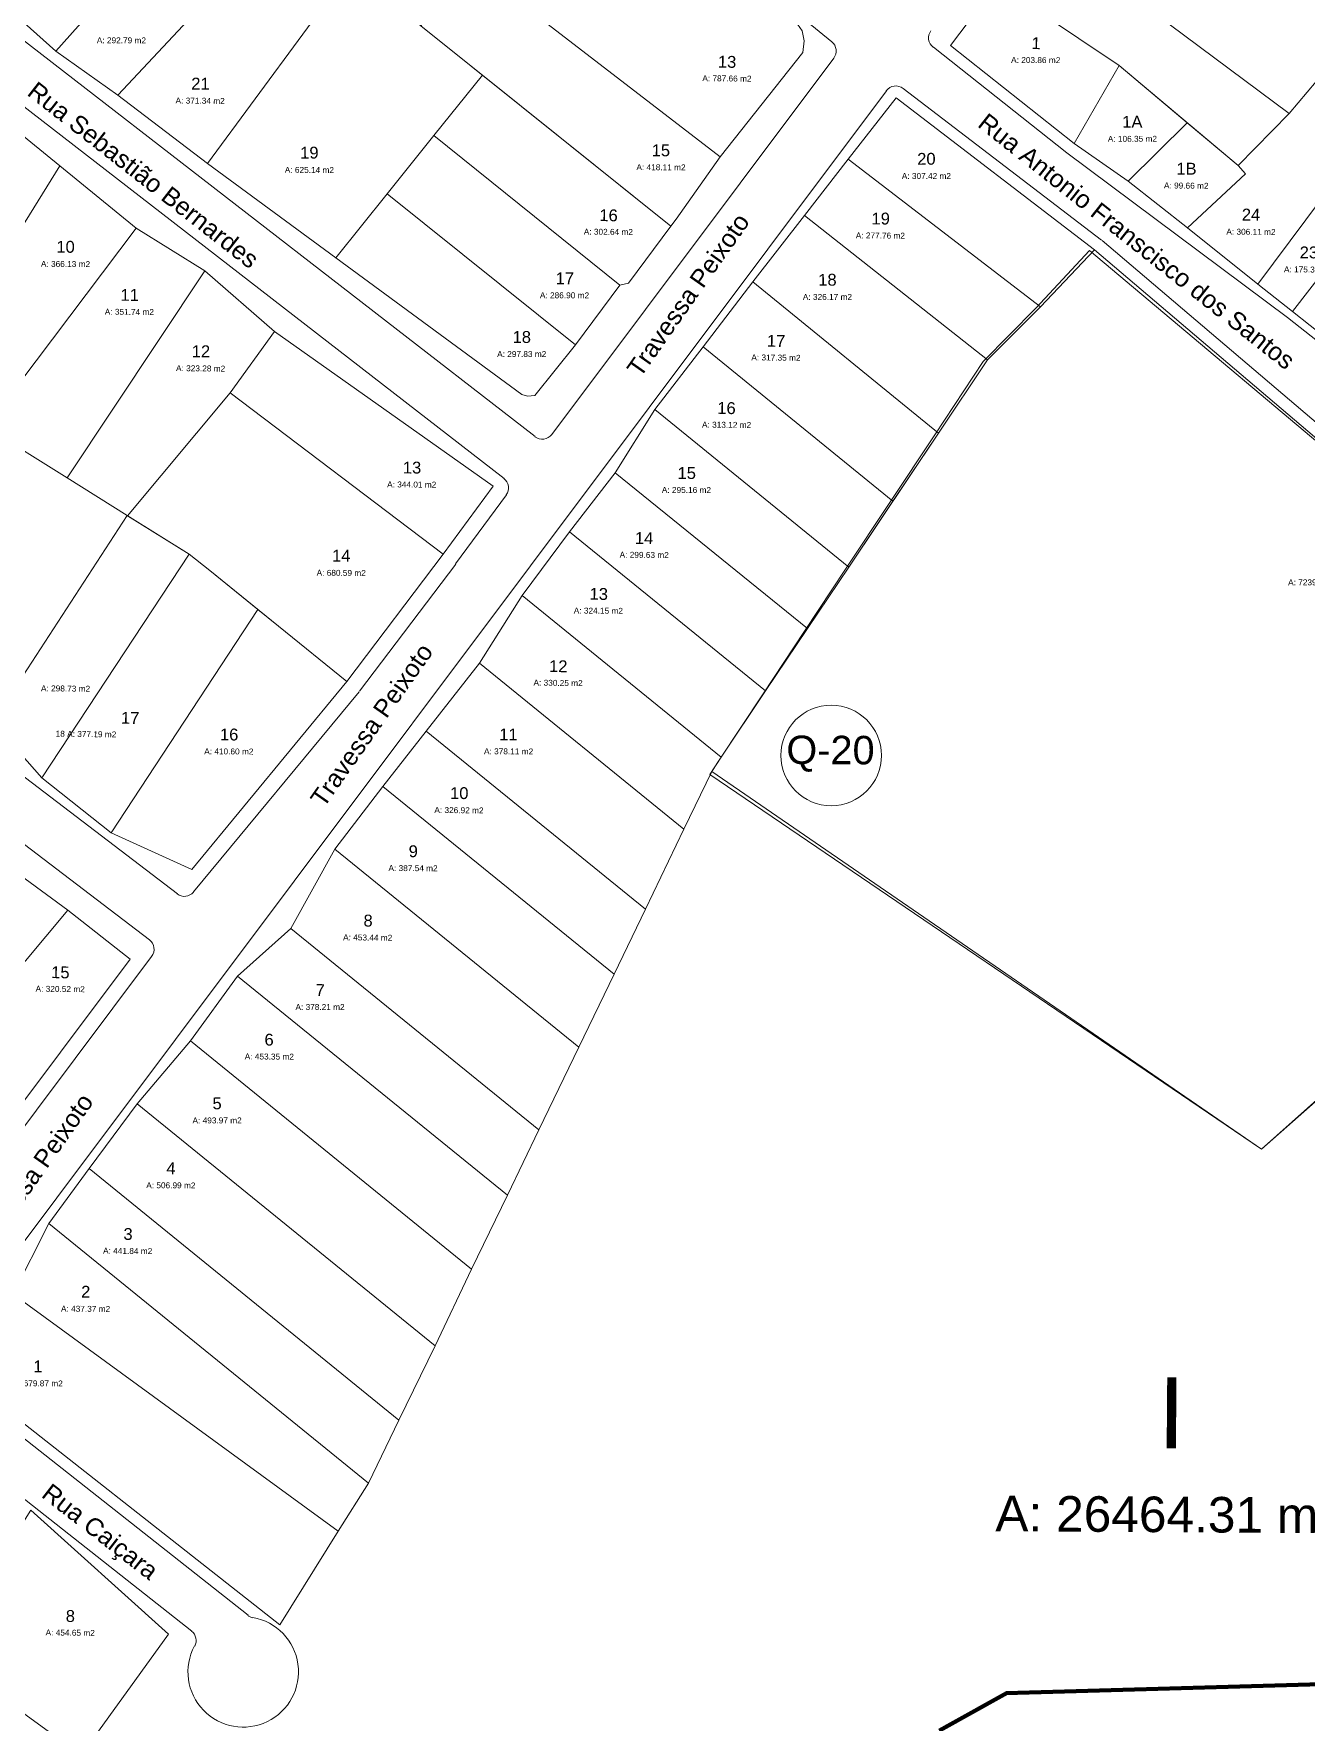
# Model space of a CAD drawing. Header units: metres. Extents: x 3808 to 8215, y 2374 to 6187.
# Drawn here: x 6544.5 to 6705.7, y 3297.6 to 3511.4 of the extents above; entities that cross this region are included whole.
import ezdxf

# ---------------------------------------------------------------- set-up
doc = ezdxf.new("R2010")
doc.units = ezdxf.units.M
for name, color, linetype in [('Nomes-Ruas', 7, 'Continuous'), ('PDF_Boundary-Lotes', 7, 'Continuous'), ('PDF_Meio-Fio', 32, 'Continuous'), ('PDF_Numeração_Quadras', 7, 'Continuous'), ('PDF_Perímetro', 5, 'Continuous'), ('PDF_Text', 7, 'Continuous')]:
    doc.layers.add(name, color=color, linetype=linetype)
doc.styles.add('PDF Arial', font='arial.ttf')
doc.styles.add('REGUA100', font='arial.ttf')

msp = doc.modelspace()

# ---------------------------------------------------------------- linework, layer by layer
at = {"lineweight": 5, "flags": 128}
msp.add_lwpolyline([(6755.166, 3419.31), (6678.259, 3483.969), (6671.462, 3476.683), (6664.782, 3469.919), (6658.638, 3460.642), (6647.354, 3443.606), (6642.158, 3435.76), (6636.915, 3427.843), (6631.341, 3419.428), (6630.154, 3417.635), (6700.037, 3370.162)], close=True, dxfattribs=at)
at = {"layer": 'PDF_Boundary-Lotes', "lineweight": 5}
for points in [[(6567.417, 3531.741), (6559, 3539.61), (6540.027, 3515.689), (6547.317, 3509.226)], [(6612.521, 3536.091), (6599.778, 3520.242), (6631.474, 3495.816), (6641.92, 3509.04), (6642.103, 3510.536), (6641.857, 3511.8), (6641.264, 3512.645)], [(6679.051, 3534.487), (6671.142, 3525.455), (6703.551, 3501.32), (6708.098, 3506.728), (6710.908, 3510.752), (6702.334, 3515.809)], [(6574.888, 3524.716), (6574.917, 3524.751), (6567.417, 3531.741), (6547.317, 3509.226), (6555.167, 3503.652)], [(6584.628, 3519.574), (6574.888, 3524.716), (6555.167, 3503.652), (6566.52, 3494.994)], [(6671.142, 3525.455), (6666.547, 3517.792), (6681.986, 3507.39), (6697.087, 3494.738), (6703.551, 3501.32)], [(6595.17, 3498.523), (6601.342, 3506.172), (6593.525, 3512.425), (6584.628, 3519.574), (6566.52, 3494.994), (6582.78, 3483.028), (6589.293, 3491.159)], [(6599.778, 3520.242), (6593.525, 3512.425), (6625.211, 3487.066), (6625.871, 3487.931), (6631.474, 3495.816)], [(6681.986, 3507.39), (6666.547, 3517.792), (6660.654, 3509.911), (6676.311, 3497.504)], [(6717.937, 3504.329), (6710.174, 3509.654), (6708.098, 3506.728), (6703.551, 3501.32), (6697.087, 3494.738), (6698.022, 3493.667), (6690.648, 3486.84), (6699.574, 3479.725)], [(6690.634, 3500.153), (6681.986, 3507.39), (6676.311, 3497.504), (6683.151, 3492.768)], [(6601.342, 3506.172), (6595.17, 3498.523), (6618.766, 3479.585), (6619.867, 3479.848), (6625.211, 3487.066)], [(6718.171, 3494.541), (6721.716, 3499.309), (6717.937, 3504.329), (6699.574, 3479.725), (6703.982, 3476.243)], [(6653.743, 3503.288), (6647.676, 3495.552), (6672.054, 3476.847), (6678.877, 3484.074)], [(6547.832, 3494.673), (6539.968, 3501.083), (6520.939, 3470.499), (6525.034, 3466.923), (6528.971, 3464.362)], [(6697.087, 3494.738), (6690.634, 3500.153), (6683.151, 3492.768), (6690.648, 3486.84), (6698.022, 3493.667)], [(6595.17, 3498.523), (6589.293, 3491.159), (6613.133, 3472.018), (6618.766, 3479.585)], [(6557.473, 3486.789), (6547.832, 3494.673), (6528.971, 3464.362), (6538.457, 3461.609)], [(6647.676, 3495.552), (6642.164, 3488.415), (6665.347, 3470.114), (6672.054, 3476.847)], [(6731.229, 3485.527), (6721.962, 3491.806), (6718.171, 3494.541), (6703.982, 3476.243), (6715.162, 3467.375), (6717.562, 3467.502)], [(6589.293, 3491.159), (6582.78, 3483.028), (6606.321, 3465.725), (6607.046, 3465.535), (6607.973, 3465.589), (6613.133, 3472.018)], [(6642.164, 3488.415), (6635.581, 3479.988), (6659.132, 3460.853), (6665.347, 3470.114)], [(6566.176, 3481.39), (6557.473, 3486.789), (6538.457, 3461.609), (6548.733, 3455.198)], [(6755.417, 3419.013), (6678.877, 3484.074), (6672.054, 3476.847), (6665.347, 3470.114), (6659.132, 3460.853), (6647.747, 3443.876), (6642.521, 3436.09), (6637.207, 3428.199), (6631.587, 3419.798), (6630.402, 3418.015), (6700.037, 3370.162)], [(6574.993, 3473.718), (6566.176, 3481.39), (6548.733, 3455.198), (6556.35, 3450.406), (6556.384, 3450.377), (6569.378, 3465.96)], [(6635.581, 3479.988), (6629.3, 3471.783), (6653.338, 3452.242), (6659.132, 3460.853)], [(6574.993, 3473.718), (6569.378, 3465.96), (6596.363, 3445.503), (6602.702, 3454.132)], [(6629.3, 3471.783), (6623.186, 3463.85), (6647.747, 3443.876), (6653.338, 3452.242)], [(6569.378, 3465.96), (6556.384, 3450.377), (6564.199, 3445.539), (6566.806, 3443.434), (6575.501, 3436.394), (6584.16, 3429.383), (6596.363, 3445.503)], [(6623.186, 3463.85), (6618.175, 3455.827), (6642.521, 3436.09), (6647.747, 3443.876)], [(6556.35, 3450.406), (6548.733, 3455.198), (6538.457, 3461.609), (6522.34, 3436.377), (6539.289, 3424.251)], [(6618.175, 3455.827), (6612.373, 3448.341), (6637.207, 3428.199), (6642.521, 3436.09)], [(6564.199, 3445.539), (6556.35, 3450.406), (6539.289, 3424.251), (6545.542, 3417.177)], [(6612.373, 3448.341), (6606.399, 3440.293), (6631.587, 3419.798), (6637.207, 3428.199)], [(6572.893, 3438.499), (6566.806, 3443.434), (6564.199, 3445.539), (6545.542, 3417.177), (6554.323, 3410.242)], [(6606.399, 3440.293), (6600.988, 3431.718), (6626.868, 3410.708), (6630.402, 3418.015), (6631.587, 3419.798)], [(6584.16, 3429.383), (6575.501, 3436.394), (6572.893, 3438.499), (6554.323, 3410.242), (6564.532, 3405.594)], [(6600.988, 3431.718), (6594.198, 3423.111), (6621.988, 3400.574), (6626.868, 3410.708)], [(6594.198, 3423.111), (6588.738, 3416.107), (6618.026, 3392.327), (6621.988, 3400.574)], [(6588.738, 3416.107), (6582.659, 3408.146), (6613.544, 3383.098), (6618.026, 3392.327)], [(6582.659, 3408.146), (6577.094, 3398.109), (6608.503, 3372.628), (6613.544, 3383.098)], [(6548.834, 3400.437), (6540.721, 3406.405), (6522.74, 3382.898), (6529.697, 3377.594)], [(6556.708, 3394.254), (6548.834, 3400.437), (6529.697, 3377.594), (6539.022, 3370.677)], [(6577.094, 3398.109), (6570.322, 3392.077), (6604.512, 3364.345), (6608.503, 3372.628)], [(6570.322, 3392.077), (6564.36, 3383.901), (6599.978, 3354.984), (6604.512, 3364.345)], [(6564.36, 3383.901), (6557.608, 3375.909), (6595.347, 3345.291), (6599.978, 3354.984)], [(6557.608, 3375.909), (6551.518, 3367.721), (6590.755, 3335.859), (6595.347, 3345.291)], [(6551.518, 3367.721), (6546.441, 3360.753), (6586.898, 3327.879), (6590.755, 3335.859)], [(6546.441, 3360.753), (6541.901, 3351.809), (6583.088, 3321.8), (6586.898, 3327.879)], [(6541.901, 3351.809), (6533.55, 3343.025), (6575.666, 3309.951), (6583.088, 3321.8)], [(6561.56, 3308.77), (6544.152, 3324.455), (6532.677, 3306.376), (6550.503, 3293.463)], [(6532.677, 3306.376), (6523.061, 3313.299), (6516.617, 3305.11), (6544.402, 3285.049), (6550.503, 3293.463)]]:
    msp.add_lwpolyline(points, close=True, dxfattribs=at)
at = {"layer": 'PDF_Meio-Fio', "lineweight": 5}
for points in [[(6574.543, 3567.555), (6609.4, 3539.917), (6645.623, 3510.381)], [(6506.019, 3539.385), (6608.036, 3460.417)], [(6502.04, 3534.095), (6604.091, 3455.098)], [(6716.326, 3465.232), (6703.346, 3475.476), (6675.391, 3496.325), (6658.486, 3509.71)], [(6532.372, 3343.945), (6652.535, 3504.172)], [(6679.831, 3485.224), (6767.721, 3410.507)], [(6562.729, 3402.5), (6460.865, 3480.164)], [(6559.186, 3396.671), (6456.875, 3474.647)], [(6597.954, 3444.3), (6604.38, 3453.034)], [(6585.786, 3428.151), (6597.989, 3444.271)], [(6564.763, 3402.753), (6585.728, 3428.081)], [(6532.695, 3341.852), (6571.663, 3311.155)], [(6536.13, 3331.526), (6564.517, 3309.141)]]:
    msp.add_lwpolyline(points, dxfattribs=at)
for points in [[(6607.995, 3460.393, 0.4187543), (6610.134, 3460.676), (6645.847, 3508.311, 0.4022384), (6645.596, 3510.403)], [(6652.498, 3504.195, -0.416608), (6654.628, 3504.495), (6679.762, 3485.282)], [(6559.154, 3396.696, -0.4118431), (6559.445, 3394.572), (6525.363, 3349.115)]]:
    msp.add_lwpolyline(points, format="xyb", dxfattribs=at)
for centre, radius, start, end in [((6659.373, 3510.886), 1.517, 143.13284, 231.58833), ((6603.14, 3453.916), 1.517, 323.71581, 52.25869), ((6563.582, 3403.704), 1.517, 232.67682, 320.45372), ((6571.042, 3303.99), 6.997, 151.95754, 79.86438), ((6572.55, 3312.331), 1.517, 231.78587, 259.8612), ((6563.565, 3307.959), 1.517, 331.95616, 51.79186)]:
    msp.add_arc(centre, radius, start, end, dxfattribs=at)
at = {"layer": 'PDF_Numeração_Quadras', "lineweight": 5}
msp.add_circle((6645.524, 3420.031), 6.363, dxfattribs=at)
at = {"layer": 'PDF_Perímetro', "color": 1, "lineweight": 5}
msp.add_lwpolyline([(6733.692, 3303.176, 0.507, 0.507, 0), (6667.743, 3301.296, 0.514, 0.514, 0), (6659.211, 3296.548, 0.514, 0.514, 0)], format="xyseb", dxfattribs=at)

# ---------------------------------------------------------------- texts
at = {"layer": 'Nomes-Ruas', "lineweight": 5, "style": 'REGUA100'}
for s, rotation, p in [('Rua Sebastião Bernardes', 321.94207, (6543.537, 3503.742)), ('Rua Antonio Franscisco dos Santos', 321.64627, (6663.935, 3499.754)), ('Travessa Peixoto', 54.90922, (6621.347, 3467.757)), ('Travessa Peixoto', 54.90922, (6581.253, 3413.305)), ('Travessa Peixoto', 54.90922, (6538.225, 3356.316)), ('Rua Caiçara', 322.22449, (6545.348, 3326.222))]:
    msp.add_text(s, height=2.25, rotation=rotation, dxfattribs=at).set_placement(p)
at = {"layer": 'PDF_Text', "color": 1, "lineweight": 5, "attachment_point": 7, "style": 'PDF Arial'}
for s, insert, char_height, rotation in [('A: 292.79 m2', (6552.499, 3510.21), 0.74999, 359.74171), ('A: 203.86 m2', (6668.318, 3507.716), 0.74999, 359.68104), ('A: 787.66 m2', (6629.2, 3505.402), 0.74999, 359.41759), ('A: 371.34 m2', (6562.47, 3502.581), 0.74999, 359.41759), ('A: 106.35 m2', (6680.567, 3497.726), 0.74999, 0.00544), ('A: 625.14 m2', (6576.31, 3493.8), 0.74999, 359.68104), ('A: 418.11 m2', (6620.854, 3494.142), 0.74999, 359.68104), ('A: 307.42 m2', (6654.471, 3493.019), 0.74999, 0.00544), ('A: 99.66 m2', (6687.675, 3491.825), 0.74999, 359.4669), ('A: 302.64 m2', (6614.184, 3485.965), 0.74999, 359.68104), ('A: 277.76 m2', (6648.64, 3485.498), 0.74999, 359.68104), ('A: 306.11 m2', (6695.584, 3485.967), 0.74999, 359.68104), ('A: 366.13 m2', (6545.416, 3481.893), 0.74999, 359.68104), ('A: 175.37 m2', (6702.877, 3481.209), 0.74999, 359.41759), ('A: 286.90 m2', (6608.628, 3477.923), 0.74999, 359.74171), ('A: 351.74 m2', (6553.505, 3475.826), 0.74999, 359.74171), ('A: 326.17 m2', (6641.935, 3477.704), 0.74999, 0.00544), ('A: 297.83 m2', (6603.209, 3470.473), 0.74999, 0.00544), ('A: 317.35 m2', (6635.409, 3470.054), 0.74999, 359.41759), ('A: 323.28 m2', (6562.53, 3468.689), 0.74999, 359.41759), ('A: 313.12 m2', (6629.158, 3461.53), 0.74999, 359.68104), ('A: 344.01 m2', (6589.273, 3453.966), 0.74999, 359.74171), ('A: 295.16 m2', (6624.071, 3453.274), 0.74999, 359.74171), ('A: 299.63 m2', (6618.723, 3445.059), 0.74999, 359.68104), ('A: 680.59 m2', (6580.341, 3442.781), 0.74999, 359.68104), ('A: 7239.57 m2', (6703.406, 3441.571), 0.74999, 359.91712), ('A: 324.15 m2', (6612.915, 3437.991), 0.74999, 359.68104), ('A: 330.25 m2', (6607.813, 3428.865), 0.74999, 359.41759), ('A: 298.73 m2', (6545.422, 3428.152), 0.74999, 359.41759), ('18 A: 377.19 m2', (6547.279, 3422.406), 0.74999, 359.19228), ('A: 410.60 m2', (6566.104, 3420.168), 0.74999, 359.74171), ('A: 378.11 m2', (6601.544, 3420.179), 0.74999, 359.68104), ('A: 326.92 m2', (6595.256, 3412.744), 0.74999, 359.41759), ('A: 387.54 m2', (6589.443, 3405.386), 0.74999, 359.74171), ('A: 453.44 m2', (6583.696, 3396.619), 0.74999, 359.41759), ('A: 320.52 m2', (6544.742, 3390.107), 0.74999, 359.41759), ('A: 378.21 m2', (6577.665, 3387.794), 0.74999, 0.00544), ('A: 453.35 m2', (6571.235, 3381.536), 0.74999, 359.68104), ('A: 493.97 m2', (6564.623, 3373.428), 0.74999, 0.00544), ('A: 506.99 m2', (6558.76, 3365.229), 0.74999, 359.68104), ('A: 441.84 m2', (6553.29, 3356.938), 0.74999, 359.41759), ('A: 437.37 m2', (6547.958, 3349.593), 0.74999, 359.68104), ('A: 679.87 m2', (6541.952, 3340.158), 0.74999, 359.68104), ('A: 26464.31 m2', (6666.32, 3321.736), 4.50008, 359.67576), ('A: 454.65 m2', (6546.009, 3308.599), 0.74999, 359.41759)]:
    msp.add_mtext(s, dxfattribs=dict(at, insert=insert, char_height=char_height, rotation=rotation))
at = {"layer": 'PDF_Text', "lineweight": 5, "attachment_point": 7, "style": 'PDF Arial'}
for s, insert, char_height, rotation in [('1', (6670.889, 3509.479), 1.5, 358.96696), ('13', (6631.162, 3507.115), 1.5, 358.96696), ('21', (6564.461, 3504.354), 1.5, 359.82923), ('1A', (6682.395, 3499.516), 1.5, 0.24137), ('19', (6578.267, 3495.577), 1.5, 0.54391), ('15', (6622.782, 3495.884), 1.5, 359.67576), ('20', (6656.427, 3494.796), 1.5, 0.54391), ('1B', (6689.249, 3493.592), 1.5, 359.59352), ('24', (6697.541, 3487.769), 1.5, 359.67576), ('16', (6616.146, 3487.678), 1.5, 358.96696), ('19', (6650.632, 3487.247), 1.5, 359.82923), ('10', (6547.372, 3483.67), 1.5, 359.82923), ('23', (6704.868, 3482.957), 1.5, 359.82923), ('17', (6610.619, 3479.696), 1.5, 359.82923), ('18', (6643.892, 3479.481), 1.5, 0.54391), ('11', (6555.496, 3477.6), 1.5, 359.82923), ('18', (6605.165, 3472.25), 1.5, 359.82923), ('17', (6637.372, 3471.793), 1.5, 358.96696), ('12', (6564.521, 3470.462), 1.5, 359.82923), ('16', (6631.085, 3463.272), 1.5, 358.96696), ('13', (6591.264, 3455.714), 1.5, 359.82923), ('15', (6626.062, 3455.023), 1.5, 359.82923), ('14', (6620.651, 3446.826), 1.5, 358.96696), ('14', (6582.298, 3444.583), 1.5, 359.82923), ('13', (6614.906, 3439.739), 1.5, 358.96696), ('12', (6609.775, 3430.604), 1.5, 358.96696), ('17', (6555.549, 3424.056), 1.5, 358.96696), ('16', (6568.095, 3421.916), 1.5, 359.82923), ('11', (6603.472, 3421.946), 1.5, 359.67576), ('Q-20', (6639.835, 3417.966), 3.6001, 359.72543), ('10', (6597.247, 3414.493), 1.5, 359.82923), ('9', (6592.014, 3407.124), 1.5, 0.66994), ('8', (6586.267, 3398.357), 1.5, 358.96696), ('15', (6546.704, 3391.82), 1.5, 358.96696), ('7', (6580.202, 3389.585), 1.5, 358.96696), ('6', (6573.743, 3383.268), 1.5, 0.40606), ('5', (6567.16, 3375.195), 1.5, 0.66994), ('4', (6561.296, 3367.021), 1.5, 358.96696), ('3', (6555.861, 3358.676), 1.5, 358.96696), ('2', (6550.495, 3351.385), 1.5, 358.96696), ('1', (6544.46, 3341.915), 1.5, 0.40606), ('I', (6686.862, 3332.307), 9, 359.54385), ('8', (6548.551, 3310.302), 1.5, 358.96696)]:
    msp.add_mtext(s, dxfattribs=dict(at, insert=insert, char_height=char_height, rotation=rotation))

doc.saveas('drawing.dxf')
